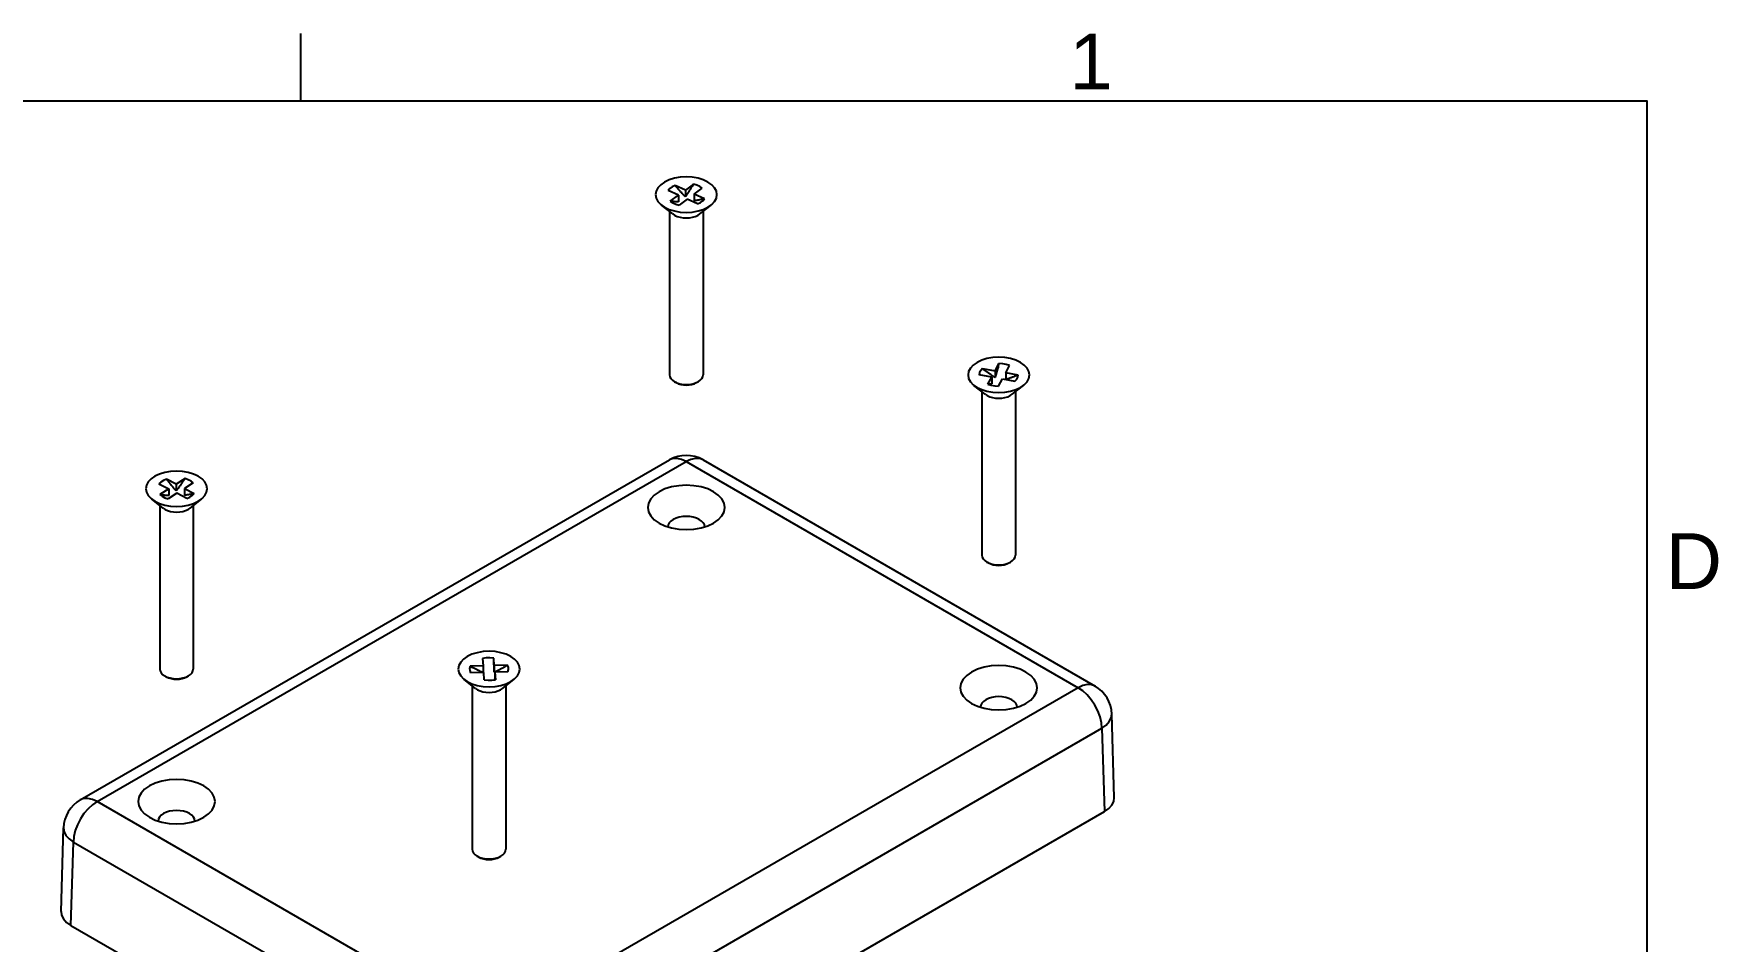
# Model space of a CAD drawing. Extents: x 13 to 546, y 6 to 425.
# Drawn here: x 395.2 to 546.1, y 343.7 to 425.1 of the extents above; entities that cross this region are included whole.
import ezdxf

# ---------------------------------------------------------------- set-up
doc = ezdxf.new("R2010")
doc.units = 0
doc.layers.get('0').update_dxf_attribs({"linetype": 'CONTINUOUS'})
for name, color, linetype in [('SKETCH_GEOMETRY__ANSI_', 7, 'CONTINUOUS'), ('SYMBOL__ANSI_', 7, 'CONTINUOUS'), ('VISIBLE__ANSI_', 7, 'CONTINUOUS'), ('VISIBLE_NARROW__ANSI_', 7, 'CONTINUOUS')]:
    doc.layers.add(name, color=color, linetype=linetype)
doc.styles.add('TEXT_STYLE20', font='ARIAL.TTF')

# ---------------------------------------------------------------- blocks, each defined once
blk = doc.blocks.new('BORDERS_DEFAULT_BORDER')
at = {"layer": 'SKETCH_GEOMETRY__ANSI_'}
blk.add_line((419.1, 419.1), (419.1, 425.12), dxfattribs=at)
at = {"layer": 'SKETCH_GEOMETRY__ANSI_', "flags": 128}
blk.add_lwpolyline([(19.05, 12.7), (19.05, 419.1), (539.75, 419.1), (539.75, 12.7), (19.05, 12.7)], dxfattribs=at)
at = {"layer": 'SYMBOL__ANSI_', "linetype": 'CONTINUOUS', "style": 'TEXT_STYLE20'}
for s, p in [('1', (487.98, 420.12)), ('D', (541.43, 375.32))]:
    blk.add_text(s, height=5, dxfattribs=at).set_placement(p)

msp = doc.modelspace()

# ---------------------------------------------------------------- linework, layer by layer
at = {"layer": 'VISIBLE__ANSI_'}
for p, q in [((452.952, 410.634), (452.027, 411.054)), ((453.57, 411.088), (452.645, 411.508)), ((454.298, 411.622), (453.57, 411.088)), ((453.57, 411.088), (453.57, 410.491)), ((454.356, 410.731), (455.084, 411.265)), ((455.281, 410.311), (454.356, 410.731)), ((454.356, 410.731), (454.356, 410.135)), ((452.442, 408.947), (451.432, 409.747)), ((452.154, 409.175), (452.154, 394.516)), ((452.224, 410.1), (452.952, 410.634)), ((452.952, 410.634), (452.952, 410.038)), ((453.738, 410.277), (453.01, 409.743)), ((454.663, 409.857), (453.738, 410.277)), ((454.866, 408.947), (455.876, 409.747)), ((455.154, 409.175), (455.154, 394.516)), ((481.03, 394.325), (479.906, 394.527)), ((480.202, 395.078), (481.326, 394.877)), ((480.681, 393.676), (481.03, 394.325)), ((481.03, 394.325), (481.03, 393.729)), ((481.326, 394.877), (481.674, 395.526)), ((481.326, 394.877), (481.326, 394.281)), ((481.636, 393.505), (481.985, 394.154)), ((481.985, 394.154), (483.109, 393.953)), ((482.281, 394.706), (482.63, 395.355)), ((482.281, 394.706), (482.281, 394.11)), ((483.405, 394.505), (482.281, 394.706)), ((452.735, 393.822), (452.593, 393.903)), ((454.573, 393.822), (454.715, 393.903)), ((480.444, 392.781), (479.434, 393.58)), ((480.155, 393.009), (480.155, 378.349)), ((482.867, 392.781), (483.877, 393.58)), ((483.155, 393.009), (483.155, 378.349)), ((399.346, 356.407), (452.154, 386.896)), ((455.154, 386.896), (490.284, 366.614)), ((407.94, 384.717), (407.068, 385.174)), ((408.731, 385.221), (407.94, 384.717)), ((406.397, 384.746), (407.269, 384.289)), ((407.269, 384.289), (406.478, 383.786)), ((408.01, 383.902), (407.219, 383.398)), ((407.269, 384.289), (407.269, 383.693)), ((407.94, 384.717), (407.94, 384.121)), ((408.882, 383.445), (408.01, 383.902)), ((409.472, 384.833), (408.681, 384.329)), ((408.681, 384.329), (408.681, 383.733)), ((408.681, 384.329), (409.553, 383.873)), ((406.763, 382.574), (405.753, 383.374)), ((406.475, 382.802), (406.475, 368.143)), ((409.187, 382.574), (410.197, 383.374)), ((409.475, 382.802), (409.475, 368.143)), ((480.736, 377.655), (480.595, 377.737)), ((482.575, 377.655), (482.716, 377.737)), ((435.453, 368.418), (434.278, 368.385)), ((435.398, 369.096), (435.453, 368.418)), ((435.453, 368.418), (435.453, 367.84)), ((436.452, 368.445), (436.397, 369.124)), ((437.628, 368.477), (436.452, 368.445)), ((436.452, 368.445), (436.452, 367.849)), ((407.056, 367.449), (406.914, 367.53)), ((408.894, 367.449), (409.036, 367.53)), ((434.764, 366.408), (433.754, 367.207)), ((435.501, 367.841), (434.325, 367.809)), ((435.556, 367.162), (435.501, 367.841)), ((437.675, 367.9), (436.499, 367.868)), ((436.499, 367.868), (436.499, 367.272)), ((436.499, 367.868), (436.555, 367.189)), ((437.188, 366.408), (438.198, 367.207)), ((434.476, 366.636), (434.476, 351.976)), ((437.476, 366.636), (437.476, 351.976)), ((492.009, 356.616), (491.783, 364.106)), ((438.097, 324.742), (491.131, 355.361)), ((397.621, 346.409), (397.848, 353.9)), ((435.057, 351.282), (434.916, 351.364)), ((436.896, 351.282), (437.037, 351.364)), ((398.499, 345.155), (433.855, 324.742))]:
    msp.add_line(p, q, dxfattribs=at)
for points in [[(450.904, 410.682), (450.957, 410.373), (451.113, 410.075), (451.367, 409.8), (451.709, 409.56), (452.126, 409.362), (452.602, 409.215), (453.118, 409.125), (453.654, 409.095), (454.191, 409.125), (454.706, 409.215), (455.182, 409.362), (455.599, 409.56), (455.941, 409.8), (456.195, 410.075), (456.351, 410.373), (456.404, 410.682), (456.351, 410.992), (456.195, 411.29), (455.941, 411.564), (455.599, 411.805), (455.182, 412.002), (454.706, 412.149), (454.191, 412.239), (453.654, 412.27), (453.118, 412.239), (452.602, 412.149), (452.126, 412.002), (451.709, 411.805), (451.367, 411.564), (451.113, 411.29), (450.957, 410.992)], [(478.905, 394.516), (478.958, 394.206), (479.115, 393.908), (479.369, 393.634), (479.711, 393.393), (480.128, 393.196), (480.603, 393.049), (481.119, 392.958), (481.655, 392.928), (482.192, 392.958), (482.708, 393.049), (483.183, 393.196), (483.6, 393.393), (483.942, 393.634), (484.196, 393.908), (484.353, 394.206), (484.405, 394.516), (484.353, 394.825), (484.196, 395.123), (483.942, 395.398), (483.6, 395.638), (483.183, 395.836), (482.708, 395.982), (482.192, 396.073), (481.655, 396.103), (481.119, 396.073), (480.603, 395.982), (480.128, 395.836), (479.711, 395.638), (479.369, 395.398), (479.115, 395.123), (478.958, 394.825)], [(405.225, 384.309), (405.278, 384), (405.434, 383.702), (405.688, 383.427), (406.03, 383.187), (406.447, 382.989), (406.923, 382.843), (407.438, 382.752), (407.975, 382.722), (408.511, 382.752), (409.027, 382.843), (409.503, 382.989), (409.919, 383.187), (410.261, 383.427), (410.516, 383.702), (410.672, 384), (410.725, 384.309), (410.672, 384.619), (410.516, 384.917), (410.261, 385.192), (409.919, 385.432), (409.503, 385.63), (409.027, 385.776), (408.511, 385.867), (407.975, 385.897), (407.438, 385.867), (406.923, 385.776), (406.447, 385.63), (406.03, 385.432), (405.688, 385.192), (405.434, 384.917), (405.278, 384.619)], [(457.104, 382.632), (457.038, 383.02), (456.841, 383.394), (456.523, 383.738), (456.094, 384.04), (455.571, 384.288), (454.974, 384.472), (454.327, 384.585), (453.654, 384.624), (452.981, 384.585), (452.334, 384.472), (451.737, 384.288), (451.214, 384.04), (450.785, 383.738), (450.467, 383.394), (450.27, 383.02), (450.204, 382.632), (450.27, 382.243), (450.467, 381.869), (450.785, 381.525), (451.214, 381.223), (451.737, 380.975), (452.334, 380.791), (452.981, 380.678), (453.654, 380.64), (454.327, 380.678), (454.974, 380.791), (455.571, 380.975), (456.094, 381.223), (456.523, 381.525), (456.841, 381.869), (457.038, 382.243)], [(433.226, 368.143), (433.279, 367.833), (433.436, 367.535), (433.69, 367.261), (434.032, 367.02), (434.449, 366.823), (434.924, 366.676), (435.44, 366.586), (435.976, 366.555), (436.513, 366.586), (437.029, 366.676), (437.504, 366.823), (437.921, 367.02), (438.263, 367.261), (438.517, 367.535), (438.673, 367.833), (438.726, 368.143), (438.673, 368.453), (438.517, 368.75), (438.263, 369.025), (437.921, 369.265), (437.504, 369.463), (437.029, 369.61), (436.513, 369.7), (435.976, 369.731), (435.44, 369.7), (434.924, 369.61), (434.449, 369.463), (434.032, 369.265), (433.69, 369.025), (433.436, 368.75), (433.279, 368.453)], [(485.105, 366.465), (485.039, 366.854), (484.843, 367.227), (484.524, 367.572), (484.095, 367.873), (483.572, 368.121), (482.976, 368.305), (482.328, 368.419), (481.655, 368.457), (480.982, 368.419), (480.335, 368.305), (479.739, 368.121), (479.216, 367.873), (478.787, 367.572), (478.468, 367.227), (478.272, 366.854), (478.205, 366.465), (478.272, 366.076), (478.468, 365.703), (478.787, 365.358), (479.216, 365.057), (479.739, 364.809), (480.335, 364.625), (480.982, 364.511), (481.655, 364.473), (482.328, 364.511), (482.976, 364.625), (483.572, 364.809), (484.095, 365.057), (484.524, 365.358), (484.843, 365.703), (485.039, 366.076)], [(411.425, 356.259), (411.359, 356.647), (411.162, 357.021), (410.843, 357.365), (410.414, 357.667), (409.892, 357.915), (409.295, 358.099), (408.648, 358.212), (407.975, 358.251), (407.302, 358.212), (406.655, 358.099), (406.058, 357.915), (405.535, 357.667), (405.106, 357.365), (404.788, 357.021), (404.591, 356.647), (404.525, 356.259), (404.591, 355.87), (404.788, 355.497), (405.106, 355.152), (405.535, 354.85), (406.058, 354.603), (406.655, 354.419), (407.302, 354.305), (407.975, 354.267), (408.648, 354.305), (409.295, 354.419), (409.892, 354.603), (410.414, 354.85), (410.843, 355.152), (411.162, 355.497), (411.359, 355.87)]]:
    msp.add_lwpolyline(points, close=True, dxfattribs=at)
for points in [[(452.645, 411.508), (452.389, 411.38), (452.18, 411.227), (452.027, 411.054)], [(455.084, 411.265), (454.863, 411.413), (454.598, 411.533), (454.298, 411.622)], [(452.224, 410.1), (452.445, 409.952), (452.71, 409.832), (453.01, 409.743)], [(454.663, 409.857), (454.919, 409.984), (455.128, 410.137), (455.281, 410.311)], [(452.442, 408.947), (452.629, 408.825), (452.852, 408.726), (453.103, 408.652), (453.373, 408.607), (453.654, 408.592), (453.935, 408.607), (454.205, 408.652), (454.456, 408.726), (454.679, 408.825), (454.866, 408.947)], [(452.154, 394.516), (452.183, 394.347), (452.268, 394.184), (452.407, 394.035), (452.593, 393.903), (452.821, 393.796), (453.08, 393.716), (453.361, 393.666), (453.654, 393.65), (453.947, 393.666), (454.228, 393.716), (454.487, 393.796), (454.715, 393.903), (454.901, 394.035), (455.04, 394.184), (455.125, 394.347), (455.154, 394.516)], [(480.202, 395.078), (480.042, 394.906), (479.942, 394.72), (479.906, 394.527)], [(482.63, 395.355), (482.332, 395.447), (482.01, 395.505), (481.674, 395.526)], [(483.109, 393.953), (483.269, 394.125), (483.369, 394.311), (483.405, 394.505)], [(452.735, 393.822), (452.932, 393.728), (453.157, 393.659), (453.4, 393.616), (453.654, 393.602), (453.908, 393.616), (454.151, 393.659), (454.376, 393.728), (454.573, 393.822)], [(480.444, 392.781), (480.63, 392.659), (480.853, 392.559), (481.104, 392.485), (481.375, 392.44), (481.655, 392.425), (481.936, 392.44), (482.207, 392.485), (482.458, 392.559), (482.681, 392.659), (482.867, 392.781)], [(480.681, 393.676), (480.978, 393.584), (481.301, 393.526), (481.636, 393.505)], [(407.068, 385.174), (406.798, 385.057), (406.571, 384.913), (406.397, 384.746)], [(409.472, 384.833), (409.27, 384.989), (409.02, 385.12), (408.731, 385.221)], [(406.478, 383.786), (406.68, 383.63), (406.93, 383.499), (407.219, 383.398)], [(408.882, 383.445), (409.152, 383.562), (409.379, 383.706), (409.553, 383.873)], [(406.763, 382.574), (406.95, 382.453), (407.173, 382.353), (407.424, 382.279), (407.694, 382.234), (407.975, 382.219), (408.255, 382.234), (408.526, 382.279), (408.777, 382.353), (409, 382.453), (409.187, 382.574)], [(455.304, 380.882), (455.272, 381.068), (455.177, 381.246), (455.025, 381.411), (454.819, 381.555), (454.569, 381.673), (454.285, 381.76), (453.975, 381.815), (453.654, 381.833), (453.333, 381.815), (453.023, 381.76), (452.739, 381.673), (452.489, 381.555), (452.283, 381.411), (452.131, 381.246), (452.036, 381.068), (452.004, 380.882)], [(480.155, 378.349), (480.184, 378.18), (480.27, 378.018), (480.408, 377.868), (480.595, 377.737), (480.822, 377.629), (481.081, 377.549), (481.363, 377.5), (481.655, 377.483), (481.948, 377.5), (482.229, 377.549), (482.489, 377.629), (482.716, 377.737), (482.903, 377.868), (483.041, 378.018), (483.127, 378.18), (483.155, 378.349)], [(480.736, 377.655), (480.933, 377.562), (481.158, 377.492), (481.402, 377.45), (481.655, 377.435), (481.909, 377.45), (482.153, 377.492), (482.378, 377.562), (482.575, 377.655)], [(434.278, 368.385), (434.228, 368.193), (434.244, 367.998), (434.325, 367.809)], [(436.397, 369.124), (436.063, 369.152), (435.725, 369.143), (435.398, 369.096)], [(437.675, 367.9), (437.724, 368.093), (437.708, 368.288), (437.628, 368.477)], [(406.475, 368.143), (406.504, 367.974), (406.589, 367.811), (406.728, 367.662), (406.914, 367.53), (407.142, 367.423), (407.401, 367.343), (407.682, 367.293), (407.975, 367.277), (408.268, 367.293), (408.549, 367.343), (408.808, 367.423), (409.036, 367.53), (409.222, 367.662), (409.361, 367.811), (409.446, 367.974), (409.475, 368.143)], [(407.056, 367.449), (407.253, 367.355), (407.477, 367.286), (407.721, 367.243), (407.975, 367.229), (408.229, 367.243), (408.472, 367.286), (408.697, 367.355), (408.894, 367.449)], [(435.556, 367.162), (435.89, 367.134), (436.227, 367.143), (436.555, 367.189)], [(434.764, 366.408), (434.951, 366.286), (435.174, 366.186), (435.425, 366.113), (435.696, 366.067), (435.976, 366.052), (436.257, 366.067), (436.528, 366.113), (436.779, 366.186), (437.002, 366.286), (437.188, 366.408)], [(483.305, 364.716), (483.273, 364.901), (483.179, 365.08), (483.026, 365.244), (482.821, 365.388), (482.571, 365.506), (482.286, 365.594), (481.977, 365.648), (481.655, 365.666), (481.334, 365.648), (481.025, 365.594), (480.74, 365.506), (480.49, 365.388), (480.285, 365.244), (480.132, 365.08), (480.038, 364.901), (480.005, 364.716)], [(491.131, 355.361), (491.511, 355.63), (491.791, 355.937), (491.959, 356.27), (492.009, 356.616)], [(409.625, 354.51), (409.593, 354.695), (409.498, 354.873), (409.345, 355.038), (409.14, 355.182), (408.89, 355.3), (408.605, 355.388), (408.296, 355.442), (407.975, 355.46), (407.653, 355.442), (407.344, 355.388), (407.059, 355.3), (406.81, 355.182), (406.604, 355.038), (406.452, 354.873), (406.357, 354.695), (406.325, 354.51)], [(434.476, 351.976), (434.505, 351.807), (434.591, 351.645), (434.729, 351.495), (434.916, 351.364), (435.143, 351.256), (435.402, 351.176), (435.684, 351.127), (435.976, 351.11), (436.269, 351.127), (436.55, 351.176), (436.81, 351.256), (437.037, 351.364), (437.224, 351.495), (437.362, 351.645), (437.448, 351.807), (437.476, 351.976)], [(435.057, 351.282), (435.254, 351.189), (435.479, 351.119), (435.723, 351.077), (435.976, 351.062), (436.23, 351.077), (436.474, 351.119), (436.699, 351.189), (436.896, 351.282)], [(397.621, 346.409), (397.671, 346.064), (397.839, 345.73), (398.119, 345.423), (398.499, 345.155)]]:
    msp.add_lwpolyline(points, dxfattribs=at)
at = {"layer": 'VISIBLE__ANSI_', "flags": 128}
for points in [[(453.57, 410.491), (453.551, 410.51), (453.532, 410.529), (453.511, 410.549), (453.49, 410.571), (453.468, 410.594), (453.444, 410.618), (453.42, 410.643), (453.394, 410.67), (453.367, 410.698), (453.339, 410.729), (453.308, 410.761), (453.277, 410.796), (453.243, 410.833), (453.207, 410.872), (453.168, 410.915), (453.127, 410.96), (453.082, 411.01), (453.035, 411.063), (452.983, 411.122), (452.927, 411.185), (452.866, 411.254), (452.799, 411.33), (452.726, 411.414), (452.645, 411.508)], [(454.298, 411.622), (454.234, 411.519), (454.176, 411.425), (454.124, 411.341), (454.076, 411.264), (454.032, 411.194), (453.991, 411.129), (453.953, 411.07), (453.919, 411.015), (453.886, 410.964), (453.856, 410.917), (453.827, 410.873), (453.801, 410.832), (453.776, 410.793), (453.752, 410.757), (453.73, 410.724), (453.708, 410.692), (453.688, 410.662), (453.669, 410.633), (453.651, 410.606), (453.633, 410.581), (453.616, 410.557), (453.6, 410.534), (453.585, 410.512), (453.57, 410.491)], [(452.952, 410.038), (452.937, 410.036), (452.922, 410.036), (452.906, 410.035), (452.889, 410.034), (452.871, 410.034), (452.853, 410.034), (452.834, 410.034), (452.814, 410.035), (452.792, 410.035), (452.77, 410.036), (452.746, 410.038), (452.721, 410.039), (452.694, 410.041), (452.666, 410.043), (452.636, 410.046), (452.603, 410.049), (452.568, 410.053), (452.531, 410.057), (452.49, 410.062), (452.446, 410.068), (452.398, 410.074), (452.346, 410.082), (452.288, 410.09), (452.224, 410.1)], [(455.281, 410.311), (455.2, 410.291), (455.127, 410.274), (455.06, 410.258), (454.999, 410.244), (454.943, 410.232), (454.891, 410.22), (454.844, 410.21), (454.799, 410.201), (454.758, 410.193), (454.72, 410.185), (454.684, 410.179), (454.65, 410.172), (454.618, 410.167), (454.588, 410.162), (454.559, 410.157), (454.532, 410.153), (454.506, 410.15), (454.482, 410.147), (454.459, 410.144), (454.436, 410.141), (454.415, 410.139), (454.395, 410.137), (454.375, 410.136), (454.356, 410.135)], [(481.326, 394.281), (481.303, 394.295), (481.279, 394.309), (481.254, 394.325), (481.228, 394.341), (481.201, 394.359), (481.173, 394.377), (481.143, 394.397), (481.112, 394.418), (481.079, 394.44), (481.045, 394.463), (481.008, 394.489), (480.969, 394.516), (480.928, 394.544), (480.884, 394.575), (480.837, 394.609), (480.787, 394.645), (480.733, 394.684), (480.675, 394.726), (480.613, 394.772), (480.545, 394.822), (480.471, 394.877), (480.389, 394.937), (480.3, 395.004), (480.202, 395.078)], [(481.674, 395.526), (481.644, 395.413), (481.616, 395.31), (481.591, 395.218), (481.568, 395.133), (481.547, 395.056), (481.528, 394.985), (481.51, 394.92), (481.493, 394.859), (481.477, 394.803), (481.463, 394.751), (481.449, 394.703), (481.436, 394.658), (481.424, 394.615), (481.413, 394.575), (481.402, 394.538), (481.392, 394.503), (481.383, 394.469), (481.373, 394.438), (481.365, 394.408), (481.356, 394.38), (481.348, 394.353), (481.34, 394.328), (481.333, 394.304), (481.326, 394.281)], [(483.405, 394.505), (483.307, 394.466), (483.218, 394.431), (483.136, 394.4), (483.062, 394.371), (482.994, 394.346), (482.932, 394.322), (482.874, 394.301), (482.82, 394.281), (482.77, 394.263), (482.723, 394.246), (482.679, 394.231), (482.638, 394.217), (482.599, 394.204), (482.562, 394.192), (482.528, 394.18), (482.495, 394.17), (482.464, 394.16), (482.434, 394.151), (482.406, 394.143), (482.379, 394.135), (482.353, 394.128), (482.328, 394.122), (482.304, 394.115), (482.281, 394.11)], [(481.03, 393.729), (481.023, 393.726), (481.015, 393.722), (481.008, 393.719), (481, 393.716), (480.991, 393.713), (480.982, 393.71), (480.973, 393.707), (480.964, 393.704), (480.953, 393.702), (480.943, 393.699), (480.931, 393.697), (480.919, 393.694), (480.906, 393.692), (480.893, 393.69), (480.878, 393.688), (480.863, 393.686), (480.846, 393.684), (480.828, 393.683), (480.809, 393.681), (480.788, 393.68), (480.765, 393.679), (480.739, 393.678), (480.712, 393.677), (480.681, 393.676)], [(407.94, 384.121), (407.922, 384.14), (407.904, 384.16), (407.885, 384.181), (407.865, 384.204), (407.844, 384.227), (407.822, 384.252), (407.799, 384.278), (407.774, 384.306), (407.749, 384.336), (407.722, 384.367), (407.694, 384.401), (407.664, 384.437), (407.632, 384.475), (407.598, 384.516), (407.561, 384.56), (407.522, 384.607), (407.481, 384.659), (407.436, 384.714), (407.387, 384.774), (407.334, 384.84), (407.277, 384.911), (407.214, 384.99), (407.145, 385.077), (407.068, 385.174)], [(408.731, 385.221), (408.661, 385.12), (408.599, 385.029), (408.542, 384.947), (408.49, 384.872), (408.442, 384.804), (408.398, 384.741), (408.357, 384.683), (408.319, 384.63), (408.284, 384.581), (408.251, 384.535), (408.22, 384.492), (408.191, 384.452), (408.164, 384.414), (408.138, 384.379), (408.114, 384.346), (408.091, 384.315), (408.069, 384.286), (408.048, 384.259), (408.028, 384.232), (408.009, 384.208), (407.991, 384.184), (407.973, 384.162), (407.956, 384.141), (407.94, 384.121)], [(407.269, 383.693), (407.253, 383.693), (407.236, 383.692), (407.218, 383.692), (407.2, 383.693), (407.181, 383.693), (407.161, 383.694), (407.14, 383.695), (407.118, 383.696), (407.095, 383.698), (407.071, 383.7), (407.045, 383.702), (407.018, 383.705), (406.989, 383.708), (406.958, 383.711), (406.925, 383.715), (406.89, 383.72), (406.852, 383.725), (406.811, 383.731), (406.767, 383.737), (406.719, 383.745), (406.667, 383.753), (406.61, 383.763), (406.547, 383.774), (406.478, 383.786)], [(409.553, 383.873), (409.477, 383.857), (409.408, 383.842), (409.345, 383.829), (409.287, 383.818), (409.234, 383.807), (409.186, 383.798), (409.141, 383.79), (409.099, 383.782), (409.06, 383.776), (409.024, 383.77), (408.99, 383.764), (408.958, 383.76), (408.928, 383.755), (408.899, 383.751), (408.872, 383.748), (408.847, 383.745), (408.823, 383.743), (408.8, 383.74), (408.778, 383.738), (408.757, 383.737), (408.737, 383.736), (408.717, 383.734), (408.699, 383.734), (408.681, 383.733)], [(435.409, 367.838), (435.385, 367.848), (435.361, 367.858), (435.335, 367.868), (435.308, 367.88), (435.28, 367.892), (435.251, 367.905), (435.22, 367.918), (435.188, 367.933), (435.154, 367.948), (435.119, 367.964), (435.081, 367.982), (435.041, 368.001), (434.999, 368.021), (434.955, 368.042), (434.907, 368.065), (434.856, 368.09), (434.802, 368.117), (434.744, 368.146), (434.681, 368.178), (434.614, 368.212), (434.54, 368.25), (434.46, 368.291), (434.373, 368.336), (434.278, 368.385)], [(436.452, 367.849), (436.451, 367.872), (436.45, 367.897), (436.449, 367.923), (436.447, 367.951), (436.446, 367.979), (436.445, 368.01), (436.443, 368.042), (436.442, 368.076), (436.44, 368.112), (436.438, 368.151), (436.436, 368.192), (436.435, 368.235), (436.432, 368.281), (436.43, 368.331), (436.428, 368.384), (436.426, 368.442), (436.423, 368.503), (436.42, 368.57), (436.417, 368.643), (436.414, 368.722), (436.41, 368.808), (436.406, 368.903), (436.401, 369.008), (436.397, 369.124)], [(437.628, 368.477), (437.525, 368.418), (437.432, 368.364), (437.347, 368.316), (437.269, 368.272), (437.198, 368.233), (437.132, 368.196), (437.072, 368.163), (437.015, 368.132), (436.963, 368.103), (436.914, 368.077), (436.868, 368.053), (436.825, 368.03), (436.785, 368.009), (436.746, 367.989), (436.71, 367.971), (436.676, 367.953), (436.643, 367.937), (436.612, 367.922), (436.582, 367.908), (436.554, 367.895), (436.527, 367.882), (436.501, 367.87), (436.476, 367.859), (436.452, 367.849)], [(436.555, 367.189), (436.55, 367.192), (436.546, 367.196), (436.542, 367.199), (436.538, 367.202), (436.535, 367.205), (436.532, 367.208), (436.529, 367.211), (436.526, 367.214), (436.524, 367.218), (436.521, 367.221), (436.519, 367.224), (436.517, 367.228), (436.515, 367.231), (436.513, 367.234), (436.512, 367.238), (436.51, 367.241), (436.508, 367.245), (436.507, 367.249), (436.506, 367.252), (436.504, 367.256), (436.503, 367.26), (436.502, 367.264), (436.501, 367.268), (436.499, 367.272)]]:
    msp.add_lwpolyline(points, dxfattribs=at)
at = {"layer": 'VISIBLE__ANSI_'}
for centre, start, end in [((453.654, 384.298), 60, 120), ((488.784, 364.016), 1.7317, 60), ((400.846, 353.809), 120, 178.2683)]:
    msp.add_arc(centre, 3, start, end, dxfattribs=at)
at = {"layer": 'VISIBLE_NARROW__ANSI_'}
for p, q in [((400.846, 356.259), (453.654, 386.747)), ((453.654, 386.747), (488.784, 366.465)), ((488.784, 366.465), (435.976, 335.976)), ((438.097, 332.345), (490.905, 362.834)), ((490.905, 362.834), (491.131, 355.361)), ((435.976, 335.976), (400.846, 356.259)), ((398.499, 345.155), (398.725, 352.628)), ((398.725, 352.628), (433.855, 332.345))]:
    msp.add_line(p, q, dxfattribs=at)
for points in [[(453.654, 386.747), (453.24, 386.939), (452.842, 387.03), (452.475, 387.015), (452.154, 386.896)], [(455.154, 386.896), (454.833, 387.015), (454.466, 387.03), (454.068, 386.939), (453.654, 386.747)], [(490.284, 366.614), (489.963, 366.733), (489.596, 366.747), (489.198, 366.657), (488.784, 366.465)], [(490.905, 362.834), (490.858, 363.333), (490.733, 363.857), (490.535, 364.388), (490.271, 364.904), (489.951, 365.387), (489.587, 365.819), (489.193, 366.183), (488.784, 366.465)], [(490.905, 362.834), (491.285, 363.11), (491.565, 363.423), (491.733, 363.759), (491.783, 364.106)], [(400.846, 356.259), (400.432, 356.451), (400.034, 356.541), (399.668, 356.526), (399.346, 356.407)], [(400.846, 356.259), (400.437, 355.976), (400.043, 355.613), (399.679, 355.181), (399.359, 354.698), (399.095, 354.181), (398.897, 353.651), (398.772, 353.126), (398.725, 352.628)], [(397.848, 353.9), (397.897, 353.553), (398.065, 353.217), (398.345, 352.904), (398.725, 352.628)]]:
    msp.add_lwpolyline(points, dxfattribs=at)

# ---------------------------------------------------------------- block references
msp.add_blockref('BORDERS_DEFAULT_BORDER', (0, 0))

doc.saveas('drawing.dxf')
